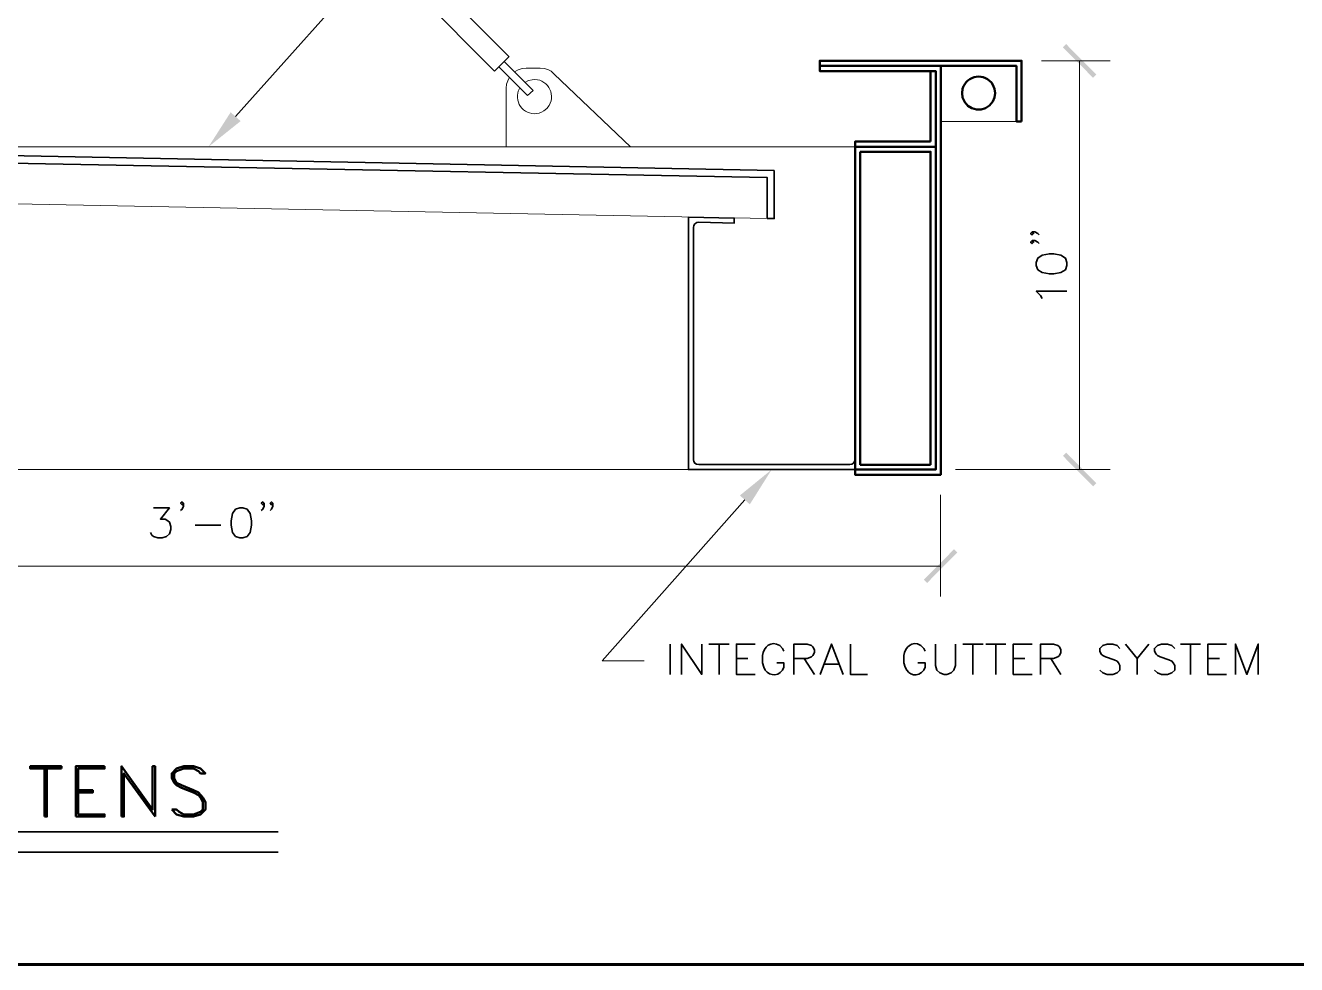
# Model space of a CAD drawing. Header units: inches. Extents: x 5 to 516, y -193 to 129.
# Drawn here: x 76.95 to 82.2, y -169.69 to -165.82 of the extents above; entities that cross this region are included whole.
import ezdxf

# ---------------------------------------------------------------- set-up
doc = ezdxf.new("R2010")
doc.units = ezdxf.units.IN
doc.header["$MEASUREMENT"] = 0
doc.layers.add('PDF8_Geometry', color=7, linetype='Continuous')
doc.layers.add('PDF8_Solid Fills', color=7, linetype='Continuous')

msp = doc.modelspace()

# ---------------------------------------------------------------- hatches: boundary and pattern name
at = {"layer": 'PDF8_Solid Fills', "transparency": 33554559}
for points in [[(81.359961, -166.0313364), (81.3732943, -166.018003), (81.2488493, -165.892448), (81.2355165, -165.9057808)], [(81.2488498, -167.5791157), (81.2355165, -167.592449), (81.3599592, -167.7180041), (81.3732943, -167.7046713)], [(80.6610722, -168.1035592), (80.6744055, -168.1168925), (80.7988494, -167.9913364), (80.7855166, -167.9780036)]]:
    msp.add_hatch(color=256, dxfattribs=at).paths.add_polyline_path(points)

# ---------------------------------------------------------------- linework, layer by layer
at = {"layer": 'PDF8_Geometry', "lineweight": 15}
for points in [[(78.8877385, -166.0035586), (77.3421829, -164.4513362)], [(78.9477384, -165.9446709), (77.4599605, -164.4513375)], [(77.8177379, -166.1913366), (79.2155158, -164.6291143), (79.387738, -164.6291143)], [(78.9466262, -165.9446709), (78.8877373, -166.0035598)], [(78.9277369, -165.9646701), (79.0466258, -166.083559), (79.0244036, -166.1046701)], [(81.1466272, -165.9613358), (81.4299606, -165.9613358)], [(81.3044054, -167.649114), (81.3044054, -165.9613361)], [(79.024403, -166.104669), (78.9055141, -165.9857801)], [(79.0188466, -165.991338), (79.0021799, -165.9924491), (78.9855132, -165.9980046), (78.9699577, -166.0068935)], [(79.134402, -166.0157814), (79.1221797, -166.0046703), (79.1077353, -165.9968925), (79.0921797, -165.9924481), (79.0755131, -165.991337), (79.0188464, -165.991337)], [(79.4488483, -166.3157805), (79.1344039, -166.0157805)], [(78.9355132, -166.0746713), (78.9355132, -166.3157824)], [(78.9488506, -166.0291142), (78.9421839, -166.0435587), (78.9377394, -166.0580031), (78.9355172, -166.0746698)], [(78.992181, -166.0724469), (78.9855143, -166.0868914), (78.982181, -166.1024469)], [(79.0432921, -166.0391136), (79.0277366, -166.0424469), (79.0132921, -166.0502247)], [(79.0910699, -166.1680025), (79.1032921, -166.1580025), (79.1132921, -166.1457803)], [(81.0432925, -166.2113358), (80.7310702, -166.2113358)], [(75.0377355, -166.3157805), (80.3766246, -166.3157805)], [(80.0132925, -166.6124476), (75.0699587, -166.5157809)], [(75.0421798, -167.649114), (80.3766246, -167.649114)], [(80.7921825, -167.649114), (81.4299603, -167.649114)], [(80.7299605, -167.7535587), (80.7299605, -168.1724477)], [(79.9210706, -167.7735602), (79.3321817, -168.4391157), (79.505515, -168.4391157)], [(80.7299605, -168.0480036), (74.7088487, -168.0480036)]]:
    msp.add_lwpolyline(points, dxfattribs=at)
at = {"layer": 'PDF8_Geometry', "lineweight": 50}
for points in [[(80.2310704, -165.9824469), (80.2310704, -165.9613358), (81.0644038, -165.9613358), (81.0644038, -166.2113358)], [(80.7310705, -167.649114), (80.7310705, -167.6702251), (80.376626, -167.6702251), (80.376626, -167.649114), (80.7099594, -167.649114), (80.7099594, -166.0035583), (80.2310704, -166.0035583), (80.2310704, -165.9824472), (80.7310705, -165.9824472), (80.7310705, -167.6702251)], [(80.7310705, -165.9824472), (81.0432927, -165.9824472), (81.0432927, -166.2113361), (81.0644038, -166.2113361)], [(80.8210704, -166.0768927), (80.8188482, -166.0946705), (80.8210704, -166.1124483)], [(80.946626, -166.129115), (80.9532926, -166.1124483), (80.9555148, -166.0946705), (80.9532926, -166.0768927), (80.946626, -166.0602261)], [(80.7099591, -167.6291139), (80.7099591, -167.649114), (80.7099591, -166.3157805), (80.3766257, -166.3157805), (80.3766257, -167.649114), (80.7099591, -167.649114)], [(80.3977371, -166.3368919), (80.3977371, -167.6291142)], [(80.3977388, -166.3368919), (80.68885, -166.3368919), (80.68885, -167.6291142)], [(80.68885, -167.6291148), (80.3977388, -167.6291148)], [(77.0288471, -168.8835592), (77.0288471, -169.081337)], [(77.0388479, -168.8835592), (77.0388479, -169.081337), (77.0288479, -169.081337)], [(77.2766242, -168.8735584), (77.1577353, -168.8735584), (77.1577353, -169.0813362)], [(77.2766249, -168.8735592), (77.2766249, -168.8835592), (77.167736, -168.8835592), (77.167736, -169.0724481)], [(77.4855129, -169.0813384), (77.356624, -168.9035606), (77.356624, -169.0813384), (77.346624, -169.0813384)], [(77.4855167, -169.0813362), (77.4855167, -168.8735584), (77.4755167, -168.8735584), (77.4755167, -169.0524473), (77.3466278, -168.8735584), (77.3466278, -169.0813362)], [(77.167736, -168.972449), (77.227736, -168.972449), (77.227736, -168.982449), (77.167736, -168.982449)], [(77.167736, -169.0724472), (77.2766249, -169.0724472), (77.2766249, -169.0813361), (77.157736, -169.0813361)]]:
    msp.add_lwpolyline(points, dxfattribs=at)
for points in [[(80.68885, -166.2946692), (80.68885, -166.003558), (80.7099611, -166.003558), (80.7099611, -166.3157803), (80.3766277, -166.3157803), (80.3766277, -166.2946692)], [(77.0988484, -168.8835584), (76.9699595, -168.8835584), (76.9699595, -168.8735584), (77.0988484, -168.8735584)], [(77.5544051, -169.0524495), (77.5744051, -169.0724495), (77.6044051, -169.0813384), (77.6444051, -169.0813384), (77.673294, -169.0724495), (77.693294, -169.0524495), (77.693294, -169.0224495), (77.683294, -169.0024495), (77.6644051, -168.9824495), (77.6444051, -168.9724495), (77.5944051, -168.9524495), (77.5744051, -168.9424495), (77.5644051, -168.9235606), (77.5644051, -168.9035606), (77.5744051, -168.8935606), (77.6044051, -168.8835606), (77.6444051, -168.8835606), (77.6644051, -168.8935606), (77.673294, -168.9035606), (77.693294, -168.9035606), (77.673294, -168.8835606), (77.6444051, -168.8735606), (77.6044051, -168.8735606), (77.5744051, -168.8835606), (77.5544051, -168.9035606), (77.5544051, -168.9235606), (77.5644051, -168.9424495), (77.5744051, -168.9524495), (77.5944051, -168.9624495), (77.6444051, -168.9824495), (77.6644051, -168.9924495), (77.673294, -169.0024495), (77.683294, -169.0224495), (77.683294, -169.0524495), (77.673294, -169.0624495), (77.6444051, -169.0724495), (77.6044051, -169.0724495), (77.5844051, -169.0624495), (77.5744051, -169.0524495)]]:
    msp.add_lwpolyline(points, close=True, dxfattribs=at)
at = {"layer": 'PDF8_Geometry', "lineweight": 35}
for points in [[(80.0432924, -166.4135589), (75.0421809, -166.3157811)], [(80.0132925, -166.6124489), (80.0132925, -166.4424489), (75.0699587, -166.3491155)], [(80.0132925, -166.6124476), (80.0432925, -166.6124476), (80.0432925, -166.4135587)], [(80.3766257, -167.649114), (79.6888479, -167.649114), (79.6888479, -166.6068917)], [(79.688849, -166.6068924), (79.8777379, -166.6102257), (79.8777379, -166.6313369), (79.7310712, -166.6280035)], [(79.709959, -166.6491145), (79.709959, -167.6080034), (79.7110701, -167.6157812), (79.7155146, -167.6224479), (79.7221812, -167.6268923), (79.7310701, -167.6280034)], [(79.7310704, -166.6280025), (79.7232926, -166.6291136), (79.7155148, -166.6346692), (79.7110704, -166.6413359), (79.7099593, -166.6491136)], [(81.1077365, -166.6680032), (81.1144032, -166.6746698), (81.1077365, -166.6802254), (81.102181, -166.6746698), (81.1077365, -166.6680032), (81.1199588, -166.6680032), (81.132181, -166.6746698), (81.1377365, -166.6802254)], [(81.1077365, -166.7035595), (81.1144032, -166.7102262), (81.1077365, -166.7157818), (81.102181, -166.7102262), (81.1077365, -166.7035595), (81.1199588, -166.7035595), (81.132181, -166.7102262), (81.1377365, -166.7157818)], [(81.1499593, -166.9424489), (81.1432926, -166.9302267), (81.1255149, -166.9124489), (81.2510704, -166.9124489)], [(79.6888499, -167.649114), (80.3766277, -167.649114)], [(79.7310704, -167.6280026), (80.3555149, -167.6280026), (80.3632927, -167.6268915), (80.3699593, -167.622447), (80.3744038, -167.6157804), (80.376626, -167.6080026)], [(77.4788481, -167.8068921), (77.5444036, -167.8068921), (77.507737, -167.8535588), (77.5266259, -167.8535588), (77.537737, -167.8602255), (77.5444036, -167.865781), (77.5499592, -167.8835588), (77.5499592, -167.895781), (77.5444036, -167.9135588), (77.5321814, -167.925781), (77.5144036, -167.9313366), (77.4966259, -167.9313366), (77.4788481, -167.925781), (77.4721814, -167.9191144), (77.4666259, -167.9080033)], [(77.603292, -167.7880029), (77.5977364, -167.7946696), (77.5910698, -167.7880029), (77.5977364, -167.7824473), (77.603292, -167.7880029), (77.603292, -167.8002251), (77.5977364, -167.8124473), (77.5910698, -167.8180029)], [(77.9366254, -167.7880029), (77.9310698, -167.7946696), (77.9244031, -167.7880029), (77.9310698, -167.7824473), (77.9366254, -167.7880029), (77.9366254, -167.8002251), (77.9310698, -167.8124473), (77.9244031, -167.8180029)], [(77.972184, -167.7880029), (77.9666284, -167.7946696), (77.9610729, -167.7880029), (77.9666284, -167.7824473), (77.972184, -167.7880029), (77.972184, -167.8002251), (77.9666284, -167.8124473), (77.9610729, -167.8180029)], [(77.6510712, -167.8780026), (77.7577379, -167.8780026)], [(79.6132929, -168.3691141), (79.6132929, -168.4946697)], [(79.6599599, -168.4946702), (79.6599599, -168.3691147), (79.7432933, -168.4946702), (79.7432933, -168.3691147)], [(79.7732932, -168.3691141), (79.8566265, -168.3691141)], [(79.8155159, -168.3691141), (79.8155159, -168.4946697)], [(79.9644042, -168.4946702), (79.8866264, -168.4946702), (79.8866264, -168.3691147), (79.9644042, -168.3691147)], [(80.083293, -168.399114), (80.0777375, -168.3868918), (80.0655152, -168.3746696)], [(80.1244036, -168.4946702), (80.1244036, -168.3691147), (80.178848, -168.3691147), (80.1966258, -168.3746702), (80.2021814, -168.3813369), (80.208848, -168.3935591), (80.208848, -168.4046702), (80.2021814, -168.4168925), (80.1966258, -168.422448), (80.178848, -168.4291147), (80.1244036, -168.4291147)], [(80.2321826, -168.4946702), (80.2799604, -168.3691147), (80.3277382, -168.4946702)], [(80.3577365, -168.3691141), (80.3577365, -168.4946697), (80.4288476, -168.4946697)], [(80.6666264, -168.399114), (80.6610708, -168.3868918), (80.6488486, -168.3746696)], [(80.7088492, -168.3691141), (80.7088492, -168.458003), (80.7144047, -168.4768919), (80.7266269, -168.488003), (80.7444047, -168.4946697), (80.7566269, -168.4946697), (80.7744047, -168.488003), (80.7855158, -168.4768919), (80.7921825, -168.458003), (80.7921825, -168.3691141)], [(80.8221824, -168.3691141), (80.9055157, -168.3691141)], [(80.863293, -168.3691141), (80.863293, -168.4946697)], [(80.9166264, -168.3691141), (80.9999597, -168.3691141)], [(80.9588492, -168.3691141), (80.9588492, -168.4946697)], [(81.1077374, -168.4946702), (81.0299597, -168.4946702), (81.0299597, -168.3691147), (81.1077374, -168.3691147)], [(81.1432929, -168.4946702), (81.1432929, -168.3691147), (81.1966262, -168.3691147), (81.214404, -168.3746702), (81.2210707, -168.3813369), (81.2266263, -168.3935591), (81.2266263, -168.4046702), (81.2210707, -168.4168925), (81.214404, -168.422448), (81.1966262, -168.4291147), (81.1432929, -168.4291147)], [(81.4710721, -168.3868935), (81.4588498, -168.3746712), (81.4410721, -168.3691157), (81.4177387, -168.3691157), (81.399961, -168.3746712), (81.3877387, -168.3868935), (81.3877387, -168.3991157), (81.3932943, -168.4113379), (81.399961, -168.4168935), (81.4110721, -168.422449), (81.4466276, -168.4346712), (81.4588498, -168.4402268), (81.4644054, -168.4468935), (81.4710721, -168.4580046), (81.4710721, -168.4768935), (81.4588498, -168.4880046), (81.4410721, -168.4946712), (81.4177387, -168.4946712), (81.399961, -168.4880046), (81.3877387, -168.4768935)], [(81.4944056, -168.3691141), (81.5421834, -168.4291141), (81.5421834, -168.4946697)], [(81.5899595, -168.3691141), (81.5421817, -168.4291141)], [(81.6977386, -168.3868935), (81.6855164, -168.3746712), (81.6677386, -168.3691157), (81.6432941, -168.3691157), (81.6255163, -168.3746712), (81.6132941, -168.3868935), (81.6132941, -168.3991157), (81.6199608, -168.4113379), (81.6255163, -168.4168935), (81.6377386, -168.422449), (81.6732941, -168.4346712), (81.6855164, -168.4402268), (81.6910719, -168.4468935), (81.6977386, -168.4580046), (81.6977386, -168.4768935), (81.6855164, -168.4880046), (81.6677386, -168.4946712), (81.6432941, -168.4946712), (81.6255163, -168.4880046), (81.6132941, -168.4768935)], [(81.7210721, -168.3691141), (81.8044054, -168.3691141)], [(81.7621827, -168.3691141), (81.7621827, -168.4946697)], [(81.9110698, -168.4946702), (81.8344031, -168.4946702), (81.8344031, -168.3691147), (81.9110698, -168.3691147)], [(81.9477386, -168.4946702), (81.9477386, -168.3691147), (81.9955164, -168.4946702), (82.042183, -168.3691147), (82.042183, -168.4946702)], [(79.8866264, -168.429114), (79.9344042, -168.429114)], [(79.9944041, -168.4168918), (79.9944041, -168.4468918), (79.9999597, -168.4646696)], [(80.1666263, -168.429114), (80.2088486, -168.4946695)], [(80.5777375, -168.4168918), (80.5777375, -168.4468918), (80.583293, -168.4646696)], [(81.0299597, -168.429114), (81.0777374, -168.429114)], [(81.1855157, -168.429114), (81.2266268, -168.4946695)], [(81.8344031, -168.429114), (81.8821809, -168.429114)], [(80.0777375, -168.4768918), (80.083293, -168.4646696), (80.083293, -168.4468918), (80.053293, -168.4468918)], [(80.2499597, -168.4524475), (80.3099597, -168.4524475)], [(80.6610708, -168.4768918), (80.6666264, -168.4646696), (80.6666264, -168.4468918), (80.6366264, -168.4468918)], [(72.5777382, -169.1446698), (77.9944053, -169.1446698)], [(72.5777382, -169.2280032), (77.9944053, -169.2280032)]]:
    msp.add_lwpolyline(points, dxfattribs=at)
for points in [[(81.1255159, -166.8057821), (81.1321825, -166.8235599), (81.1499603, -166.834671), (81.1799603, -166.8413377), (81.1977381, -166.8413377), (81.226627, -166.834671), (81.2455159, -166.8235599), (81.2510714, -166.8057821), (81.2510714, -166.7935599), (81.2455159, -166.7757821), (81.226627, -166.7635599), (81.1977381, -166.7580043), (81.1799603, -166.7580043), (81.1499603, -166.7635599), (81.1321825, -166.7757821), (81.1255159, -166.7935599)], [(77.835515, -167.8068921), (77.8177372, -167.8124477), (77.805515, -167.8302255), (77.7999594, -167.8602255), (77.7999594, -167.8780033), (77.805515, -167.9080033), (77.8177372, -167.925781), (77.835515, -167.9313366), (77.8477372, -167.9313366), (77.865515, -167.925781), (77.8777372, -167.9080033), (77.8832927, -167.8780033), (77.8832927, -167.8602255), (77.8777372, -167.8302255), (77.865515, -167.8124477), (77.8477372, -167.8068921)]]:
    msp.add_lwpolyline(points, close=True, dxfattribs=at)
at = {"layer": 'PDF8_Geometry', "lineweight": 60}
msp.add_lwpolyline([(113.9132959, -169.6924491), (71.5799591, -169.6924491), (113.9132959, -169.6924491)], dxfattribs=at)
at = {"layer": 'PDF8_Geometry', "lineweight": 50}
for points in [[(80.946626, -166.0602261), (80.9145519, -166.0082261), (80.8369778, -166.0185779), (80.8210704, -166.0768927)], [(80.8210704, -166.1124483), (80.8377371, -166.1707631), (80.9144778, -166.180115), (80.946626, -166.129115)]]:
    msp.add_open_spline(points, degree=3, dxfattribs=at)
at = {"layer": 'PDF8_Geometry', "lineweight": 15}
for points in [[(79.1132921, -166.1457803), (79.1429958, -166.0970395), (79.1028477, -166.0305951), (79.0432921, -166.0391136)], [(78.982181, -166.1024469), (78.9776995, -166.1598358), (79.0393291, -166.2004655), (79.0910699, -166.1680025)]]:
    msp.add_open_spline(points, degree=3, dxfattribs=at)
at = {"layer": 'PDF8_Geometry', "lineweight": 35}
for points in [[(80.0655152, -168.3746696), (80.0288671, -168.3542066), (80.0007004, -168.3797066), (79.9944041, -168.4168918)], [(80.6488486, -168.3746696), (80.6111634, -168.3533548), (80.5847375, -168.3815029), (80.5777375, -168.4168918)], [(79.9999597, -168.4646696), (80.0124597, -168.4997807), (80.0537375, -168.5078178), (80.0777375, -168.4768918)], [(80.583293, -168.4646696), (80.5990523, -168.5002252), (80.6346079, -168.5082807), (80.6610708, -168.4768918)]]:
    msp.add_open_spline(points, degree=3, dxfattribs=at)
at = {"layer": 'PDF8_Solid Fills', "lineweight": 50, "transparency": 33554559}
for points in [[(77.838847, -166.2102259), (77.7066248, -166.3157815), (77.7977359, -166.1735592)], [(79.9010714, -167.7557808), (80.0321825, -167.6491142), (79.9421825, -167.7924475)]]:
    msp.add_solid(points, dxfattribs=at)

doc.saveas('drawing.dxf')
